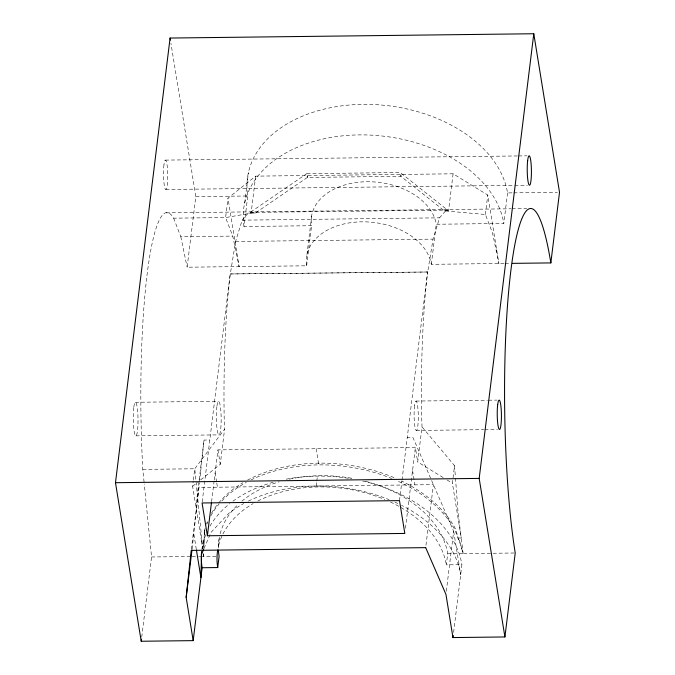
<?xml version="1.0" encoding="UTF-8"?>
<svg xmlns="http://www.w3.org/2000/svg" width="675" height="675" viewBox="0 0 675 675"><rect width="100%" height="100%" fill="white"/><g stroke="black" fill="none" stroke-linecap="round" stroke-linejoin="round"><path stroke-width="0.51" stroke-dasharray="3.38 2.53" d="M215.975 556.394L203.487 556.664L203.555 553.66M203.69 548.606L204.365 531.394A131.237 89.336 7 0 1 205.099 528.441M204.365 531.394L203.799 548.362M203.496 555.685L203.58 553.593M203.808 544.565L204.095 541.046L201.496 541.072L192.611 486.295L193.244 481.14M192.113 548.868L199.429 483.047M199.538 481.992L204.053 440.058L209.798 439.99M514.19 553.002L463.269 553.601L455.296 528.432A131.237 89.336 7 0 0 401.558 481.047M141.733 637.09L151.563 556.985L144.264 483.983M504.082 263.461L431.342 264.322A62.994 42.879 7 0 0 361.977 221.822A62.994 42.879 7 0 0 306.644 265.798L187.144 267.207L195.818 196.594L170.927 43.225M193.371 480.111L194.763 468.771L224.581 429.207L224.159 416.99A199.479 28.384 89.3 0 1 230.243 274.328L235.609 241.456L242.131 220.16L249.345 211.882L251.117 213.14L255.293 213.089L307.378 177.432L400.899 176.327L444.369 210.862L485.392 214.49L492.531 233.027L498.884 263.528L487.772 195.058L453.094 173.804L255.656 176.141L227.99 198.129L225.602 217.561L232.748 236.098L239.102 266.591L227.99 198.129M196.324 503.035L204.053 440.058M191.346 549.366L198.956 487.426L433.409 484.658L425.672 547.636M202.196 501.93L230.183 273.957L427.68 272A199.479 28.384 89.3 0 0 421.597 414.661L422.018 426.878L417.707 461.97L443.5 477.773M202.162 549.332L202.77 544.371M244.662 203.15L248.417 172.614M203.487 556.664L203.318 554.285M507.558 192.915L503.803 223.45L436.261 224.252A62.994 42.879 7 0 0 366.896 181.744A62.994 42.879 7 0 0 311.572 225.72L244.021 226.522L247.776 195.986A131.237 89.336 7 0 1 363.04 104.363A131.237 89.336 7 0 1 507.558 192.915L512.755 192.856M211.57 501.702L214.11 481.047M214.237 480.018L217.932 449.888L415.37 447.559L417.707 461.97M200.745 479.824L220.278 464.307L224.581 429.207M255.656 176.141L251.117 213.14L225.602 217.561L173.652 218.168A199.479 28.384 89.3 0 0 142.805 469.387L144.163 482.937M307.614 175.525L307.378 177.432L306.762 173.652L400.283 172.547L447.559 210.102L444.369 210.862M306.956 254.576L311.875 214.507M306.644 265.798L311.572 225.72M316.651 448.723L316.44 450.478L318.777 464.889L318.988 463.143M316.178 486.042L316.668 482.068M316.786 481.081L317.402 476.12M401.136 174.42L400.899 176.327L400.283 172.547M399.499 500.639L401.912 481.022M402.038 479.984L427.621 271.628M431.342 264.322L436.261 224.252M405.456 528.272L415.37 447.559M453.094 173.804L448.546 210.811L446.782 209.545L439.56 217.823L433.046 239.127L427.68 272L230.183 273.957M455.482 478.102L458.123 513.219L461.287 538.009L458.688 538.034L463.008 552.623L461.287 538.009L452.393 483.224L454.545 465.699L422.018 426.878M485.392 214.49L487.772 195.058M453.592 632.408L461.911 564.671L446.327 564.857L447.702 553.627A115.484 78.612 7 0 0 363.741 480.828M446.318 591.233L453.676 531.352L412.982 437.594L407.236 437.662M496.429 251.75L496.665 249.843M204.019 548.581L211.005 532.415L228.614 513.506A131.237 89.336 7 0 1 243.734 503.533M192.611 486.295L197.488 482.414M255.293 213.089L250.121 212.431L306.762 173.652M165.392 160.102L517.489 155.95M518.543 155.933L526.981 155.832M165.847 189.489L513.734 185.38M514.789 185.372L527.437 185.22M195.818 196.594L247.776 195.986M513.793 192.839L557.432 192.324M166.219 212.861L510.975 208.794M512.021 208.778L526.753 208.609M250.121 212.431L447.559 210.102M242.131 220.16L439.56 217.823M173.652 218.168L180.79 236.706L232.748 236.098M235.609 241.456L433.046 239.127M505.119 263.452L510.317 263.393M135.363 402.283L218.497 401.296M415.96 401.068L487.519 400.224M488.573 400.207L496.986 400.106M416.424 430.448L483.773 429.654M484.819 429.637L497.45 429.494M135.894 435.856L219.021 434.877M142.805 469.387L194.763 468.771L202.686 548.024M151.563 556.985L191.05 556.512M192.097 556.504L198.332 556.428M199.37 556.419L203.521 556.369M447.702 553.627L463.269 553.601M447.053 479.959L452.393 483.224M458.494 539.806L455.077 530.179A131.237 89.336 7 0 0 397.516 481.013M180.79 236.706L187.144 267.207M453.676 531.352L460.696 574.594A131.237 89.336 7 0 0 401.574 505.347M412.56 470.458L414.897 484.878M217.932 449.888L220.278 464.307M215.123 472.795L216.624 482.06M216.793 483.089L217.46 487.207M193.894 534.414L196.231 548.834M201.496 541.072L202.5 548.378M454.545 465.699L455.397 477.065M206.668 523.547A131.237 89.336 7 0 1 207.411 521.615M211.57 513.118A131.237 89.336 7 0 1 217.949 503.879M218.59 503.086A131.237 89.336 7 0 1 242.941 482.693M247.463 480.136A131.237 89.336 7 0 1 395.786 478.398M218.371 548.041A115.484 78.612 7 0 1 219.442 536.76L218.278 546.986A115.484 78.612 7 0 1 253.142 503.592M220.143 533.773A115.484 78.612 7 0 1 238.604 504.065M241.81 501.238A115.484 78.612 7 0 1 279.248 481.798M289.339 479.182A115.484 78.612 7 0 1 352.586 478.406M201.876 549.349A131.237 89.336 7 0 1 205.816 534.592M209.976 526.095A131.237 89.336 7 0 1 229.837 503.584M232.934 501.221A131.237 89.336 7 0 1 274.911 481.79M286.259 479.191A131.237 89.336 7 0 1 351.515 478.786M362.677 481.022A131.237 89.336 7 0 1 461.911 564.671M204.145 533.14A131.237 89.336 7 0 1 205.158 529.208M206.812 524.332A131.237 89.336 7 0 1 207.596 522.399M210.828 515.793A131.237 89.336 7 0 1 219.038 504.056M221.805 500.968A131.237 89.336 7 0 1 246.324 482.38M250.99 479.967A131.237 89.336 7 0 1 391.652 478.491M257.842 501.027A115.484 78.612 7 0 1 384.801 499.525M390.471 502.048A115.484 78.612 7 0 1 446.327 564.857M248.392 501.112A131.237 89.336 7 0 1 389.053 499.643M394.917 502.158A131.237 89.336 7 0 1 397.794 503.491M244.021 226.522A131.237 89.336 7 0 1 359.294 134.899A131.237 89.336 7 0 1 503.803 223.45M163.983 164.708A14.698 2.092 89.3 0 0 165.299 189.093A14.698 2.092 89.3 0 0 167.577 170.589A14.698 2.092 89.3 0 0 163.983 164.708M414.551 405.667A14.698 2.092 89.3 0 0 415.876 430.059A14.698 2.092 89.3 0 0 418.146 411.548A14.698 2.092 89.3 0 0 414.551 405.667M216.886 406.561A16.799 2.388 89.3 0 0 218.396 434.43A16.799 2.388 89.3 0 0 220.995 413.277A16.799 2.388 89.3 0 0 216.886 406.561M133.76 407.54A16.799 2.388 89.3 0 0 135.262 435.409A16.799 2.388 89.3 0 0 137.86 414.256A16.799 2.388 89.3 0 0 133.76 407.54"/><path stroke-width="1.01" d="M425.596 547.45L445.939 594.329L452.959 637.571L504.917 636.955L515.227 552.985A199.479 28.384 89.3 0 1 510.815 271.021A199.479 28.384 89.3 0 1 550.842 262.913L559.516 192.299L533.782 33.75L170.083 38.045L115.484 482.701L141.218 641.25L193.177 640.634L186.157 597.392L191.219 550.403L425.672 547.636M141.218 641.25L141.472 639.166M186.157 597.392L191.987 549.906M193.177 640.634L202.129 567.734A131.237 89.336 7 0 1 201.631 551.374M207.394 535.764L202.07 502.968L399.499 500.639L404.823 533.436L207.394 535.764L211.444 502.732M202.129 567.734L217.713 567.548L219.097 556.327A115.484 78.612 7 0 1 218.438 550.125M452.959 637.571L453.212 635.504M504.917 636.955L479.182 478.406L533.782 33.75M203.605 549.534L201.555 554.293L200.905 577.657L196.4 549.863M512.392 263.368L550.842 262.913M115.484 482.701L479.182 478.406M170.083 38.045L170.421 40.12M217.713 567.548A115.484 78.612 7 0 1 217.696 549.998M527.681 160.414A14.698 2.092 89.3 0 0 528.998 184.807A14.698 2.092 89.3 0 0 531.276 166.295A14.698 2.092 89.3 0 0 527.681 160.414M497.686 404.688A14.698 2.092 89.3 0 0 499.002 429.072A14.698 2.092 89.3 0 0 501.28 410.569A14.698 2.092 89.3 0 0 497.686 404.688"/></g></svg>
